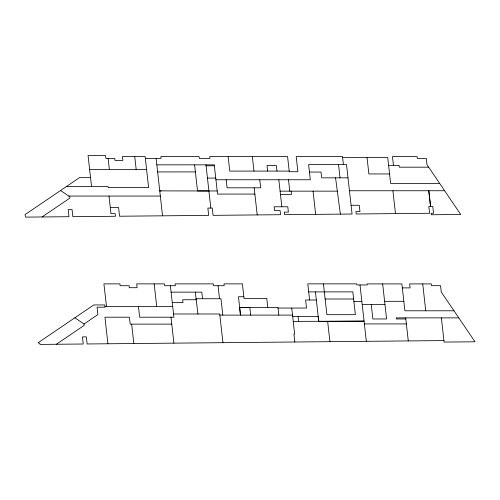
<?xml version="1.0" encoding="UTF-8"?>
<svg xmlns="http://www.w3.org/2000/svg" width="500" height="500" viewBox="0 0 500 500"><rect width="100%" height="100%" fill="white"/><g stroke="black" fill="none" stroke-linecap="round" stroke-linejoin="round"><path stroke-width="0.75" d="M42.088 216.962L69.912 198.075L69.763 196.719L60.581 190.5M56.356 344.263L84.181 325.369L84.025 324.012L97.85 314.631L97.075 307.181L105.056 307.181L104.806 304.944L93.775 304.95L38.05 342.781L39.85 343.419L39.962 344.419L83.244 344.006L82.45 336.875L86.344 336.875L87.137 343.969L443.931 340.588L444.125 342.075L475 341.781L441.262 292.044L440.544 285.669L431.55 285.669L431.35 283.906L409.65 283.906L410.094 287.887L402.337 287.887M293.231 321.394L364.069 321.144L318.762 321.394L315.419 291.887M342.625 157.656L387.731 157.575L390.631 183.494L439.706 183.494M228.137 156.619L287.581 156.613L289.275 171.719L297.875 171.719L296.2 156.569L342.5 156.569L343.4 164.587M145.35 158.419L161.05 158.419L160.844 156.575L199.088 156.575L199.294 158.419L209.944 158.419L209.737 156.575L228.131 156.575L229.756 171.088L289.206 171.088M156.825 164.85L214.256 164.844L217.537 194.075L254.869 194.075M388.6 165.35L399.075 165.35L399.281 167.175L428.638 167.175M206.081 165.812L214.369 165.812M89.625 169.506L146.588 169.5M157.619 171.919L195.381 171.912M309.444 172.062L321.025 172.062L321.669 177.844L348.006 177.844M389.562 173.95L368.875 173.95L367.038 157.581M90.538 177.65L79.506 177.65L25 214.656L25.694 217.119L68.981 216.706L68.181 209.581L72.075 209.581L72.869 216.669L115.487 216.269L115.2 213.663L110.981 213.663L109.006 196.056M207.456 178.094L215.744 178.094M215.931 179.762L310.306 179.756L308.606 164.587L346.525 164.587L352.062 214.025L284.625 214.662L284.344 212.125L288.381 212.125L287.781 206.781L274.137 206.781L274.562 210.581L280.094 210.581L280.556 214.7L213.094 215.344L212.281 208.081L207.856 208.081L208.675 215.381L119.556 216.231L118.588 207.569L110.3 207.569M66.281 186.625L108.112 186.625L108.219 187.619L148.619 187.619L145.144 156.575L122.431 156.581L122.863 160.413L115.025 160.413L114.806 158.419L105.881 158.425L105.562 155.581L88.069 155.588L91.544 186.625M349.456 190.75L444.631 190.744M161.206 190.881L159.744 190.881L208.9 190.963M217.188 190.956L197.519 190.963L194.594 164.844M280.094 191.15L337.331 191.144M280.469 194.481L291.5 194.475L291.131 191.15M68.794 196.062L160.325 196.056M351.081 205.281L359.25 205.281L359.963 211.619L355.931 211.619L356.2 213.988L429.663 213.287L428.819 206.5L432.781 206.5L433.544 213.287L431.156 213.287L431.319 214.762L460.731 214.481L426.994 164.744L426.275 158.369L417.281 158.369L417.088 156.606L392.463 156.606L393.444 165.35M308.694 291.887L352.819 291.887L355.375 314.675L326.894 314.681L323.438 283.863M171.094 292.144L201.812 292.144L202.55 298.75M243.837 296.744L238.481 296.744L240.481 315.113L239.65 307.462L249.819 307.475L250.675 315.113M325.138 299.012L353.619 299.012M316.331 300.006L305.606 300.006L306.506 308.05L278.025 308.056M384.613 301.312L403.837 301.312M353.894 301.469L361.863 301.469M172.269 302.644L182.994 302.638L182.669 299.744L196.194 299.744L195.331 292.144M362.206 304.544L384.975 304.544M104.981 306.481L172.7 306.475M239.65 307.475L277.956 307.475L278.812 315.113M453.975 310.788L404.9 310.794L401.887 283.906L367.088 283.906L367.206 284.95L356.894 284.95L356.769 283.863L307.794 283.863L309.606 300.006M173.544 313.988L219.725 313.988L222.944 342.681M219.85 315.113L292.525 315.106M292.694 316.6L318.225 316.6L318.819 321.394M458.787 317.875L396.238 317.881L396.356 318.962L405.819 318.962M364.381 323.925L406.375 323.919M171.756 324.125L130.188 324.125L129.412 317.213L104.938 317.213L107.912 343.769M74.85 317.794L84.025 324.012M335.569 177.844L340.375 214.137M197.95 313.988L196.075 298.75L220.981 298.744L222.812 315.113M106.506 306.481L103.906 283.875L119.944 283.875L120.15 285.719L129.075 285.719L129.294 287.706L137.131 287.706L136.7 283.875L164.387 283.875L164.6 285.719L175.319 285.712L175.113 283.875L213.356 283.869L213.562 285.712L224.213 285.712L224.006 283.869L242.4 283.869L244.025 298.387L266.769 298.387L267.787 307.475M441.388 317.875L443.931 340.588M422.731 283.906L425.744 310.788M392.906 190.75L395.475 213.612M405.694 317.881L408.275 340.906M382.663 283.906L386.587 318.962L372.856 318.962L371.244 304.544M360.012 284.95L366.331 341.319M338.55 164.587L340.037 177.844M313.044 191.15L315.65 214.369M327.644 321.394L329.919 341.669M288.5 179.762L289.775 191.15M298.087 316.6L298.625 321.394M278.819 179.762L281.844 206.781M276.975 171.088L276.344 165.481L267.025 165.481L267.65 171.088M291.731 308.05L294.65 334.075L293.938 334.075L294.825 342M259.762 179.762L260.669 187.812L227.081 187.812L226.181 179.762M252.344 156.619L253.962 171.088M254.169 187.812L257.206 214.925M205.969 164.844L210.819 208.081M218.056 285.712L219.519 298.744M156.106 158.419L162.544 215.819M170.375 285.719L173.906 317.206L139.65 317.213L138.444 306.481M170.981 317.206L173.888 343.144M154.175 283.875L156.706 306.481M134.738 156.575L136.188 169.5M131.65 324.125L133.825 343.525M108.138 158.419L109.375 169.506M430.569 206.5L428.794 190.744L430.569 206.5"/></g></svg>
